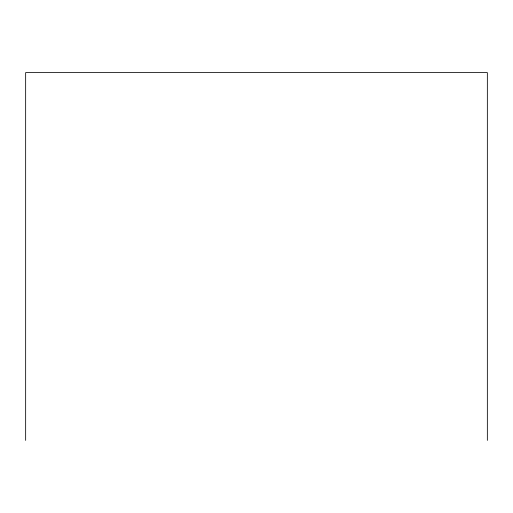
<?xml version="1.0" encoding="UTF-8"?>
<svg xmlns="http://www.w3.org/2000/svg" width="513" height="513" viewBox="0 0 513 513"><rect width="100%" height="100%" fill="white"/><g stroke="black" fill="none" stroke-linecap="round" stroke-linejoin="round"><path stroke-width="0.77" d="M487.35 440.398L487.35 72.602L25.65 72.602L25.65 440.398"/></g></svg>
